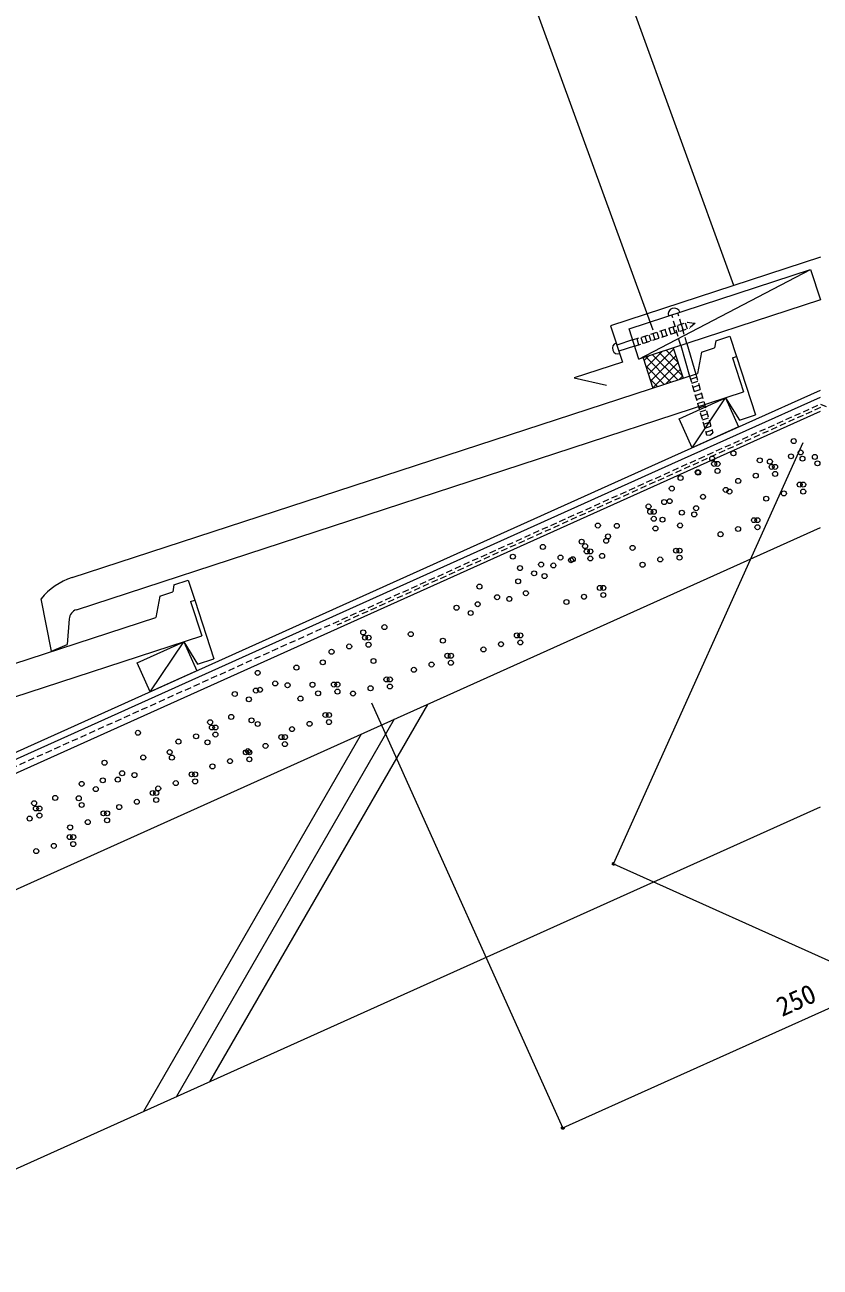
# Model space of a CAD drawing. Units: millimetres, scale not verified. Extents: x -198 to 202, y -140 to 130.
# Drawn here: x -80.7 to -5.7, y -49.6 to 67.4 of the extents above; entities that cross this region are included whole.
import ezdxf
from ezdxf.enums import TextEntityAlignment as Align

# ---------------------------------------------------------------- set-up
doc = ezdxf.new("R2010")
doc.units = ezdxf.units.MM
doc.header["$LTSCALE"] = 0.5
doc.header["$PDMODE"] = 32
doc.header["$PDSIZE"] = 0.25
doc.linetypes.add('DASHED1', pattern=[1.8, 1.2, -0.6])
for name, color, linetype, lineweight in [('1-0', 7, 'Continuous', 18), ('1-1', 7, 'Continuous', 18), ('1-2', 3, 'Continuous', 18), ('1-3', 7, 'Continuous', 18), ('1-4', 7, 'Continuous', 18), ('1-5', 7, 'DASHED1', 18)]:
    doc.layers.add(name, color=color, linetype=linetype, lineweight=lineweight)
doc.styles.add('ＭＳ ゴシック', font='')
doc.styles.get('ＭＳ ゴシック').set_extended_font_data('MS Gothic')

msp = doc.modelspace()

# ---------------------------------------------------------------- linework, layer by layer
at = {"layer": '1-0'}
for p, q in [((-187.8448, -50.9189), (-5.6757, 31.0572)), ((-187.8448, -48.9451), (-19.6757, 26.731)), ((-187.8448, -49.603), (-19.6757, 26.0731)), ((-42.7289, 3.4174), (-63.257, -32.1383)), ((-45.8489, 2.0134), (-66.377, -33.5423)), ((-48.9689, 0.6094), (-69.497, -34.9463))]:
    msp.add_line(p, q, dxfattribs=at)
for centre in [(-8.1965, 28.226), (-13.8808, 27.0703), (-8.4525, 26.7901), (-7.5422, 27.1507), (-6.2055, 26.7327), (-15.8719, 26.5725), (-15.7059, 26.0748), (-15.3741, 26.0748), (-11.3921, 26.4066), (-10.4435, 26.2923), (-10.2776, 25.7946), (-9.9457, 25.7946), (-7.3669, 26.5668), (-5.9637, 26.1264), (-18.8584, 24.7474), (-17.2462, 25.2968), (-17.1992, 25.2452), (-15.3741, 25.4111), (-13.43, 24.4672), (-11.7709, 24.965), (-9.9457, 25.1309), (-19.688, 23.7519), (-14.6009, 23.6282), (-14.2596, 23.4717), (-9.1255, 23.2964), (-7.6323, 24.126), (-7.3004, 24.126), (-7.3004, 23.4623), (-21.8825, 22.0645), (-20.3986, 22.4762), (-19.8915, 22.5623), (-16.7484, 22.9739), (-10.7847, 22.7987), (-21.7166, 21.5668), (-21.3847, 21.5668), (-21.3847, 20.9031), (-18.7394, 21.4807), (-17.578, 21.3148), (-17.4027, 21.8986), (-26.6566, 20.2676), (-24.869, 20.2394), (-21.2282, 19.9874), (-20.5646, 20.817), (-18.9116, 20.2754), (-13.4363, 19.9436), (-11.943, 20.7732), (-11.6112, 20.7732), (-11.6112, 20.1095), (-28.1874, 18.7462), (-25.874, 18.826), (-25.6986, 19.2439), (-15.0955, 19.4458), (-34.6677, 17.3327), (-31.8376, 18.2484), (-27.865, 18.3282), (-27.6991, 17.8305), (-27.3672, 17.8305), (-26.2559, 17.4016), (-23.3852, 18.1623), (-19.2873, 17.8993), (-18.9554, 17.8993), (-33.9946, 16.2574), (-32.0035, 16.5892), (-30.8515, 16.5031), (-30.1784, 17.2529), (-29.1923, 17.0009), (-29.017, 17.087), (-27.3672, 17.1668), (-22.4397, 16.572), (-20.7805, 17.0698), (-18.9554, 17.2357), (-34.1699, 15.0098), (-32.6672, 15.7596), (-31.6811, 15.5076), (-37.8201, 14.5121), (-33.4405, 13.8891), (-26.4719, 14.3869), (-26.14, 14.3869), (-37.986, 12.8529), (-36.1609, 13.5166), (-34.9995, 13.3507), (-29.6243, 13.0595), (-27.9652, 13.5573), (-26.14, 13.7232), (-39.977, 12.5211), (-38.6497, 12.0233), (-46.7797, 10.696), (-48.7707, 10.1982), (-48.6048, 9.7005), (-48.273, 9.7005), (-44.2909, 10.0323), (-41.2637, 9.4187), (-34.2951, 9.9165), (-33.9633, 9.9165), (-33.9633, 9.2528), (-51.7573, 8.3731), (-50.0981, 8.8709), (-48.273, 9.0368), (-40.8411, 8.0006), (-40.5092, 8.0006), (-37.4476, 8.5891), (-35.7884, 9.0869), (-55.0757, 6.8798), (-52.5869, 7.3776), (-47.8097, 7.5028), (-42.3343, 7.171), (-40.5092, 7.3369), (-58.7259, 6.3821), (-46.5887, 5.7654), (-46.2569, 5.7654), (-43.9935, 6.6732), (-58.8918, 4.7229), (-58.5067, 4.7886), (-57.0667, 5.3866), (-55.9053, 5.2206), (-53.5573, 5.2676), (-53.0314, 4.4568), (-51.5381, 5.2864), (-51.2063, 5.2864), (-51.2063, 4.6227), (-48.082, 4.9358), (-46.2569, 5.1017), (-60.8828, 4.391), (-59.5555, 3.8933), (-54.6906, 3.959), (-49.7412, 4.438), (-61.2147, 2.2341), (-52.3364, 2.4126), (-52.0046, 2.4126), (-63.2057, 1.7363), (-63.0398, 1.2386), (-62.7079, 1.2386), (-59.305, 1.9148), (-58.7259, 1.5704), (-55.4889, 1.0852), (-53.8297, 1.583), (-52.0046, 1.7489), (-70.0084, 0.7408), (-66.1922, -0.0888), (-64.533, 0.409), (-63.4561, -0.1608), (-62.7079, 0.5749), (-56.4875, 0.337), (-56.1557, 0.337), (-67.0218, -1.0843), (-59.8404, -1.0999), (-59.64, -0.9904), (-59.5085, -1.0999), (-57.9808, -0.4926), (-56.1557, -0.3267), (-73.1608, -2.0798), (-69.5106, -1.582), (-66.809, -1.5977), (-62.9928, -2.4273), (-61.3336, -1.9295), (-59.5085, -1.7636), (-73.3267, -3.739), (-71.918, -3.6732), (-71.5016, -3.0753), (-70.3402, -3.2412), (-64.9494, -3.1755), (-64.6176, -3.1755), (-75.3178, -4.0708), (-73.9904, -4.5686), (-68.1019, -4.5028), (-66.4427, -4.0051), (-64.6176, -3.8391), (-79.7976, -5.8959), (-77.8065, -5.3982), (-75.5901, -5.4295), (-75.3177, -6.0618), (-70.1148, -5.7613), (-68.6215, -4.9317), (-68.2897, -4.9317), (-68.2897, -5.5954), (-79.6316, -6.3937), (-79.2998, -6.3937), (-79.2998, -7.0573), (-73.2516, -6.8476), (-72.9198, -6.8476), (-71.774, -6.2591), (-80.2202, -7.3454), (-76.4041, -8.1749), (-74.7449, -7.6772), (-72.9198, -7.5113), (-76.4448, -9.0828), (-76.1129, -9.0828), (-79.5972, -10.4102), (-77.938, -9.9124), (-76.1129, -9.7465)]:
    msp.add_circle(centre, 0.2346, dxfattribs=at)
at = {"layer": '1-1'}
for p, q in [((-17.7764, 27.5857), (-14.6303, 32.2912)), ((-68.844, 4.6053), (-65.6979, 9.3108))]:
    msp.add_line(p, q, dxfattribs=at)
for points in [[(-17.7764, 27.5857), (-19.0075, 30.3215), (-14.6303, 32.2912), (-13.3992, 29.5555)], [(-68.844, 4.6053), (-70.0751, 7.3411), (-65.6979, 9.3108), (-64.4668, 6.575)]]:
    msp.add_lwpolyline(points, close=True, dxfattribs=at)
at = {"layer": '1-2'}
for p, q in [((-15.5442, 37.6731), (-15.6657, 37.0024)), ((-15.5442, 37.6731), (-14.2132, 38.1073)), ((-14.2132, 38.1073), (-13.593, 36.2058)), ((-16.8792, 36.6066), (-17.2718, 34.5852)), ((-16.8792, 36.6066), (-15.6657, 37.0024)), ((-13.9733, 36.0818), (-13.593, 36.2058)), ((-13.9733, 36.0818), (-12.919, 32.8494)), ((-76.2158, 15.3601), (-17.2718, 34.5852)), ((-75.8088, 12.3373), (-12.919, 32.8494)), ((-66.6118, 14.6927), (-66.7333, 14.0219)), ((-66.6118, 14.6927), (-65.2808, 15.1268)), ((-65.2808, 15.1268), (-64.6606, 13.2254)), ((-78.1582, 8.4155), (-79.1308, 13.3575)), ((-67.9468, 13.6261), (-68.3394, 11.6048)), ((-67.9468, 13.6261), (-66.7333, 14.0219)), ((-65.0409, 13.1014), (-64.6606, 13.2254)), ((-65.0409, 13.1014), (-63.9866, 9.869)), ((-127.2835, -7.6203), (-68.3394, 11.6048)), ((-76.4956, 11.4651), (-76.685, 9.0588)), ((-126.8764, -10.6431), (-63.9866, 9.869)), ((-78.1582, 8.4155), (-76.685, 9.0588))]:
    msp.add_line(p, q, dxfattribs=at)
at = {"layer": '1-2', "color": 7}
for p, q in [((-14.2132, 38.1073), (-13.593, 36.2058)), ((-13.593, 36.2058), (-11.7946, 30.6917)), ((-65.2808, 15.1268), (-64.6606, 13.2254)), ((-64.6606, 13.2254), (-62.8621, 7.7113))]:
    msp.add_line(p, q, dxfattribs=at)
for points in [[(-14.6303, 32.2912), (-13.3157, 30.1956), (-11.7946, 30.6917)], [(-65.6979, 9.3108), (-64.3833, 7.2152), (-62.8621, 7.7113)]]:
    msp.add_lwpolyline(points, dxfattribs=at)
at = {"layer": '1-2'}
for centre, radius, start, end in [((-74.4204, 9.6239), 6.0106, 107.38016, 141.5983), ((-75.4987, 11.3866), 1, 108.06419, 175.49896)]:
    msp.add_arc(centre, radius, start, end, dxfattribs=at)
at = {"layer": '1-3', "color": 2}
for p, q in [((-5.6757, 45.5416), (-25.4504, 39.0919)), ((-25.4504, 39.0919), (-24.3341, 35.6693)), ((-24.3341, 35.6693), (-28.8975, 34.1809)), ((-28.8975, 34.1809), (-25.854, 33.4985))]:
    msp.add_line(p, q, dxfattribs=at)
at = {"layer": '1-3', "color": 3}
msp.add_line((-22.7885, 35.9415), (-6.6059, 44.3751), dxfattribs=at)
at = {"layer": '1-3'}
for p, q in [((-22.1013, 35.156), (-20.6031, 36.6542)), ((-21.8927, 34.5162), (-19.5132, 36.8956)), ((-21.5071, 36.3594), (-19.1277, 33.9799)), ((-20.8673, 36.5681), (-18.6993, 34.4)), ((-20.2275, 36.7768), (-19.11, 35.6593)), ((-19.5876, 36.9855), (-19.5207, 36.9185)), ((-19.5468, 36.9987), (-18.6166, 34.1466)), ((-22.399, 36.0685), (-21.4687, 33.2164)), ((-22.31, 35.7959), (-21.8624, 36.2435)), ((-22.15, 35.3053), (-20.4073, 33.5626)), ((-22.1469, 36.1507), (-19.7675, 33.7712)), ((-21.684, 33.8763), (-19.3045, 36.2558)), ((-21.4753, 33.2365), (-19.0958, 35.616)), ((-21.7393, 34.0461), (-21.0471, 33.3539)), ((-20.2491, 33.6142), (-18.8871, 34.9761)), ((-18.9898, 34.0249), (-18.6785, 34.3363)), ((-19.6757, 26.731), (-5.6757, 33.031)), ((-19.6757, 26.0731), (-5.6757, 32.3731))]:
    msp.add_line(p, q, dxfattribs=at)
at = {"layer": '1-3', "color": 3}
msp.add_lwpolyline([(-22.7885, 35.9415), (-23.7187, 38.7936), (-6.6059, 44.3751), (-5.6757, 41.5229)], close=True, dxfattribs=at)
at = {"layer": '1-4'}
for p, q in [((-13.8318, 42.8814), (-31.1691, 90.5153)), ((-21.4538, 38.6721), (-33.0557, 70.5482))]:
    msp.add_line(p, q, dxfattribs=at)
at = {"layer": '1-5', "linetype": 'Continuous'}
for p, q in [((-19.6846, 40.1196), (-19.6819, 40.1102)), ((-23.3785, 37.7505), (-24.8558, 37.2686)), ((-23.1924, 37.1801), (-24.6697, 36.6982)), ((-18.8443, 37.2279), (-18.0067, 34.3455)), ((-18.2736, 37.414), (-17.436, 34.5317)), ((-14.6303, 32.2912), (-13.3992, 29.5555)), ((-25.1704, -11.6066), (-7.3019, 28.1014)), ((-183.7411, -60.0381), (-5.6757, 20.0913)), ((-29.9601, -36.4912), (-47.9722, 3.5356)), ((-173.8924, -81.9243), (-5.6757, -6.2268)), ((-25.1704, -11.6066), (20.4256, -32.1248)), ((-29.9601, -36.4912), (15.636, -15.973))]:
    msp.add_line(p, q, dxfattribs=at)
at = {"layer": '1-5'}
for p, q in [((-18.8443, 37.2279), (-19.6819, 40.1102)), ((-18.2736, 37.414), (-19.1112, 40.2964)), ((-23.3785, 37.7505), (-18.2072, 39.4371)), ((-23.1924, 37.1801), (-18.0212, 38.8667)), ((-20.3363, 38.7427), (-20.1502, 38.1723)), ((-19.956, 38.8667), (-19.7699, 38.2963)), ((-19.5757, 38.9908), (-19.3896, 38.4203)), ((-19.1954, 39.1148), (-19.0094, 38.5444)), ((-18.8151, 39.2388), (-18.6291, 38.6684)), ((-18.4349, 39.3629), (-18.2488, 38.7924)), ((-22.9982, 37.8745), (-22.8121, 37.3041)), ((-22.6179, 37.9985), (-22.4319, 37.4281)), ((-22.2376, 38.1226), (-22.0516, 37.5521)), ((-21.8574, 38.2466), (-21.6713, 37.6762)), ((-21.4771, 38.3706), (-21.291, 37.8002)), ((-21.0968, 38.4947), (-20.9108, 37.9242)), ((-20.7165, 38.6187), (-20.5305, 38.0483)), ((-18.0067, 34.3455), (-16.4012, 28.8205)), ((-17.9229, 34.0573), (-17.3533, 34.2471)), ((-17.436, 34.5317), (-15.825, 28.988)), ((-17.7965, 33.6778), (-17.2416, 33.8627)), ((-17.67, 33.2983), (-17.1299, 33.4783)), ((-17.5878, 32.9041), (-16.9738, 33.1087)), ((-17.4761, 32.5197), (-16.9065, 32.7095)), ((-17.3644, 32.1353), (-16.7948, 32.3251)), ((-17.2527, 31.7509), (-16.6831, 31.9407)), ((-5.6757, 31.3862), (-51.2717, 10.8679)), ((-17.141, 31.3665), (-16.5714, 31.5563)), ((-17.0293, 30.982), (-16.4597, 31.1719)), ((-16.9176, 30.5976), (-16.348, 30.7875)), ((-16.8059, 30.2133), (-16.2362, 30.4031)), ((-16.6942, 29.8288), (-16.1245, 30.0187)), ((-16.5825, 29.4444), (-16.0128, 29.6343)), ((-16.4708, 29.06), (-15.9011, 29.2499))]:
    msp.add_line(p, q, dxfattribs=at)
for points in [[(-18.2072, 39.4371), (-17.4975, 39.3241), (-18.0212, 38.8667)], [(-187.8448, -50.261), (-5.6757, 31.7151), (39.9204, 11.1969)]]:
    msp.add_lwpolyline(points, dxfattribs=at)
at = {"layer": '1-5', "linetype": 'Continuous'}
msp.add_lwpolyline([(-16.4012, 28.8205), (-16.0918, 28.7683), (-15.825, 28.988)], dxfattribs=at)
for centre, radius, start, end in [((-19.4658, 40.1829), 0.5657, 17.84393, 197.84393), ((-24.7625, 36.958), 0.525, 108.43474, 288.43474)]:
    msp.add_arc(centre, radius, start, end, dxfattribs=at)
at = {"layer": '1-5'}
for p in [(-25.1704, -11.6066), (-29.9601, -36.4912)]:
    msp.add_point(p, dxfattribs=at)

# ---------------------------------------------------------------- texts
at = {"layer": '1-5', "style": 'ＭＳ ゴシック'}
msp.add_text('250', height=1.833, rotation=24.228, dxfattribs=at).set_placement((-9.0771, -26.5456), align=Align.BOTTOM_LEFT)

doc.saveas('drawing.dxf')
